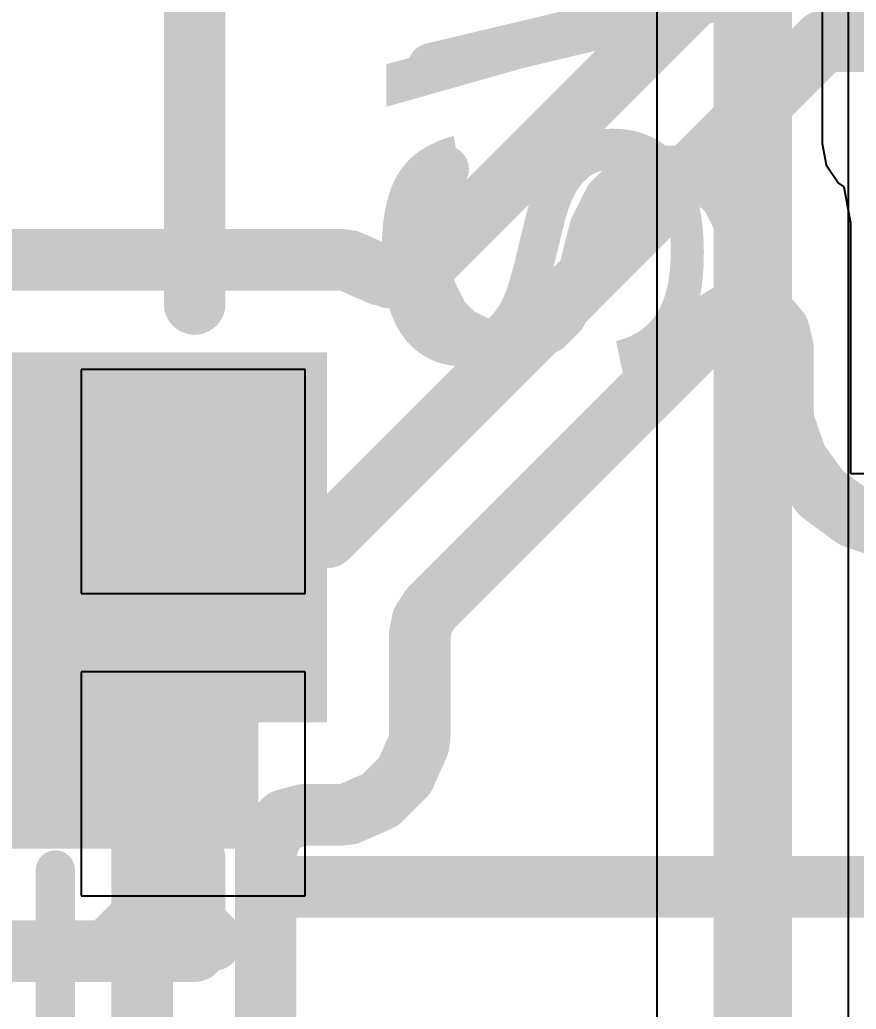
# Model space of a CAD drawing. Header units: inches. Extents: x 0 to 12.4, y -0.6 to 2.2.
# Drawn here: x 0.1153 to 0.2222, y 0.4384 to 0.5648 of the extents above; entities that cross this region are included whole.
import ezdxf

# ---------------------------------------------------------------- set-up
doc = ezdxf.new("R2010")
doc.units = ezdxf.units.IN
doc.header["$MEASUREMENT"] = 0
for name, color, linetype in [('Bottom Layer', 5, 'Continuous'), ('Dimension', 6, 'Continuous'), ('Mechanical 4', 56, 'Continuous'), ('Top Layer', 1, 'Continuous'), ('Top Overlay', 2, 'Continuous'), ('Top Paste', 8, 'Continuous'), ('Top Solder', 216, 'Continuous')]:
    doc.layers.add(name, color=color, linetype=linetype)
doc.styles.add('Arial', font='', dxfattribs={"height": 0.2})
doc.styles.get('Arial').set_extended_font_data('Arial')

# ---------------------------------------------------------------- blocks, each defined once
blk = doc.blocks.new('YTS_B003_2A_18')
at = {"layer": 'Top Layer'}
blk.add_hatch(color=1, dxfattribs=at).paths.add_polyline_path([(-0.05905515, -0.06791335), (-0.10629925, -0.06791335), (-0.10629925, -0.02066925), (-0.05905515, -0.02066925)])
at = {"layer": 'Top Paste'}
blk.add_hatch(color=8, dxfattribs=at).paths.add_polyline_path([(-0.05905515, -0.06791335), (-0.10629925, -0.06791335), (-0.10629925, -0.02066925), (-0.05905515, -0.02066925)])
at = {"layer": 'Top Solder'}
blk.add_hatch(color=216, dxfattribs=at).paths.add_polyline_path([(-0.05505515, -0.07191335), (-0.11029925, -0.07191335), (-0.11029925, -0.01666924999999999), (-0.05505515, -0.01666925000000001)])
at = {"layer": 'Top Overlay'}
for points in [[(-0.14, -0.046, 0.005, 0.005, 0), (-0.113, -0.046, 0.005, 0.005, 0)], [(-0.122, -0.054, 0.007874, 0.007874, 0), (-0.116, -0.06, 0.007874, 0.007874, 0)], [(-0.122, -0.054, 0.007874, 0.007874, 0), (-0.122, -0.066, 0.007874, 0.007874, 0)], [(-0.116, -0.06, 0.007874, 0.007874, 0), (-0.122, -0.066, 0.007874, 0.007874, 0)]]:
    blk.add_lwpolyline(points, format="xyseb", dxfattribs=at)
for points in [[(-0.11425, -0.046, 0.0025, 0.0025, 1), (-0.11175, -0.046, 0.0025, 0.0025, 1)], [(-0.1239685, -0.054, 0.003937, 0.003937, 1), (-0.1200315, -0.054, 0.003937, 0.003937, 1)], [(-0.1239685, -0.054, 0.003937, 0.003937, 1), (-0.1200315, -0.054, 0.003937, 0.003937, 1)], [(-0.1179685, -0.06, 0.003937, 0.003937, 1), (-0.1140315, -0.06, 0.003937, 0.003937, 1)], [(-0.1179685, -0.06, 0.003937, 0.003937, 1), (-0.1140315, -0.06, 0.003937, 0.003937, 1)], [(-0.1239685, -0.066, 0.003937, 0.003937, 1), (-0.1200315, -0.066, 0.003937, 0.003937, 1)], [(-0.1239685, -0.066, 0.003937, 0.003937, 1), (-0.1200315, -0.066, 0.003937, 0.003937, 1)]]:
    blk.add_lwpolyline(points, format="xyseb", close=True, dxfattribs=at)

msp = doc.modelspace()

# ---------------------------------------------------------------- hatches: boundary and pattern name
at = {"layer": 'Dimension'}
msp.add_hatch(color=6, dxfattribs=at).paths.add_polyline_path([(0.10737605, 0.52231945), (0.15462015, 0.52231945), (0.15462015, 0.47507535), (0.10737605, 0.47507535)])
msp.add_hatch(color=6, dxfattribs=at).paths.add_polyline_path([(0.10737605, 0.52231945), (0.15462015, 0.52231945), (0.15462015, 0.47507535), (0.10737605, 0.47507535)])
msp.add_hatch(color=6, dxfattribs=at).paths.add_polyline_path([(0.10737605, 0.52231945), (0.15462015, 0.52231945), (0.15462015, 0.47507535), (0.10737605, 0.47507535)])

# ---------------------------------------------------------------- linework, layer by layer
at = {"layer": 'Bottom Layer'}
for p, q in [((0.1967649, 0.5819905), (0.1967649, 0.395)), ((0.2212351, 0.4000679), (0.2212351, 0.5819905))]:
    msp.add_line(p, q, dxfattribs=at)
msp.add_lwpolyline([(0.209, 0.395, 0.01, 0.01, 0), (0.209, 0.5963582, 0.01, 0.01, 0)], format="xyseb", dxfattribs=at)
at = {"layer": 'Dimension'}
for points in [[(0.1668701, 0.5332462, 0.007874, 0.007874, 0), (0.2077341, 0.5741102, 0.007874, 0.007874, 0)], [(0.1546202, 0.4986974, 0.007874, 0.007874, 0), (0.2180061, 0.5620832, 0.007874, 0.007874, 0)], [(0.2180061, 0.5620832, 0.007874, 0.007874, 0), (0.2372974, 0.5620832, 0.007874, 0.007874, 0)], [(0.1101849, 0.5341502, 0.007874, 0.007874, 0), (0.1562458, 0.5341502, 0.007874, 0.007874, 0)], [(0.1562458, 0.5341502, 0.007874, 0.007874, 0), (0.1563866, 0.5341502, 0.007874, 0.007874, 0)], [(0.1563866, 0.5341502, 0.007874, 0.007874, 0), (0.1565258, 0.534134, 0.007874, 0.007874, 0)], [(0.1565258, 0.534134, 0.007874, 0.007874, 0), (0.1565263, 0.534134, 0.007874, 0.007874, 0)], [(0.1565263, 0.534134, 0.007874, 0.007874, 0), (0.157011, 0.5340777, 0.007874, 0.007874, 0)], [(0.157011, 0.5340777, 0.007874, 0.007874, 0), (0.1573758, 0.5340354, 0.007874, 0.007874, 0)], [(0.1573758, 0.5340354, 0.007874, 0.007874, 0), (0.1577115, 0.5338872, 0.007874, 0.007874, 0)], [(0.1577115, 0.5338872, 0.007874, 0.007874, 0), (0.1577117, 0.5338871, 0.007874, 0.007874, 0)], [(0.1577117, 0.5338871, 0.007874, 0.007874, 0), (0.161422, 0.5322488, 0.007874, 0.007874, 0)], [(0.161422, 0.5322488, 0.007874, 0.007874, 0), (0.1614695, 0.5323565, 0.007874, 0.007874, 0)], [(0.1614695, 0.5323565, 0.007874, 0.007874, 0), (0.1627457, 0.5318629, 0.007874, 0.007874, 0)], [(0.1627457, 0.5318629, 0.007874, 0.007874, 0), (0.1649705, 0.5320698, 0.007874, 0.007874, 0)], [(0.1649705, 0.5320698, 0.007874, 0.007874, 0), (0.1668701, 0.5332462, 0.007874, 0.007874, 0)], [(0.2045344, 0.5263128, 0.007874, 0.007874, 0), (0.2064778, 0.5275036, 0.007874, 0.007874, 0)], [(0.2064778, 0.5275036, 0.007874, 0.007874, 0), (0.2087501, 0.5276824, 0.007874, 0.007874, 0)], [(0.2087501, 0.5276824, 0.007874, 0.007874, 0), (0.2108559, 0.5268102, 0.007874, 0.007874, 0)], [(0.1678807, 0.489659, 0.007874, 0.007874, 0), (0.2045344, 0.5263128, 0.007874, 0.007874, 0)], [(0.2108559, 0.5268102, 0.007874, 0.007874, 0), (0.2123362, 0.525077, 0.007874, 0.007874, 0)], [(0.2123362, 0.525077, 0.007874, 0.007874, 0), (0.2128683, 0.5228607, 0.007874, 0.007874, 0)], [(0.2128683, 0.5146599, 0.007874, 0.007874, 0), (0.2128683, 0.5228607, 0.007874, 0.007874, 0)], [(0.2128683, 0.5146591, 0.007874, 0.007874, 0), (0.2128683, 0.5146599, 0.007874, 0.007874, 0)], [(0.2128683, 0.5145456, 0.007874, 0.007874, 0), (0.2128683, 0.5146591, 0.007874, 0.007874, 0)], [(0.2128683, 0.5145456, 0.007874, 0.007874, 0), (0.2128789, 0.5144325, 0.007874, 0.007874, 0)], [(0.2128789, 0.5144319, 0.007874, 0.007874, 0), (0.2128789, 0.5144325, 0.007874, 0.007874, 0)], [(0.2128789, 0.5144319, 0.007874, 0.007874, 0), (0.2129491, 0.5136832, 0.007874, 0.007874, 0)], [(0.2129491, 0.5136832, 0.007874, 0.007874, 0), (0.2129769, 0.5133872, 0.007874, 0.007874, 0)], [(0.2129769, 0.5133872, 0.007874, 0.007874, 0), (0.213075, 0.5131067, 0.007874, 0.007874, 0)], [(0.213075, 0.5131067, 0.007874, 0.007874, 0), (0.2130751, 0.5131066, 0.007874, 0.007874, 0)], [(0.2130751, 0.5131066, 0.007874, 0.007874, 0), (0.2145631, 0.5088541, 0.007874, 0.007874, 0)], [(0.2145631, 0.5088541, 0.007874, 0.007874, 0), (0.214684, 0.5085087, 0.007874, 0.007874, 0)], [(0.214684, 0.5085087, 0.007874, 0.007874, 0), (0.2177532, 0.50435, 0.007874, 0.007874, 0)], [(0.2177532, 0.50435, 0.007874, 0.007874, 0), (0.2219118, 0.5012808, 0.007874, 0.007874, 0)], [(0.2219118, 0.5012808, 0.007874, 0.007874, 0), (0.2267904, 0.4995737, 0.007874, 0.007874, 0)], [(0.1309982, 0.2447604, 0.007874, 0.007874, 0), (0.1309982, 0.4986974, 0.007874, 0.007874, 0)], [(0.1309982, 0.4986974, 0.007874, 0.007874, 0), (0.1546202, 0.4986974, 0.007874, 0.007874, 0)], [(0.1668225, 0.4880753, 0.007874, 0.007874, 0), (0.1678807, 0.489659, 0.007874, 0.007874, 0)], [(0.1664509, 0.4862071, 0.007874, 0.007874, 0), (0.1668225, 0.4880753, 0.007874, 0.007874, 0)], [(0.1664509, 0.473309, 0.007874, 0.007874, 0), (0.1664509, 0.4862071, 0.007874, 0.007874, 0)], [(0.1663362, 0.4723198, 0.007874, 0.007874, 0), (0.1664509, 0.473309, 0.007874, 0.007874, 0)], [(0.1645496, 0.4682736, 0.007874, 0.007874, 0), (0.1663362, 0.4723198, 0.007874, 0.007874, 0)], [(0.161422, 0.465146, 0.007874, 0.007874, 0), (0.1645496, 0.4682736, 0.007874, 0.007874, 0)], [(0.1573758, 0.4633594, 0.007874, 0.007874, 0), (0.161422, 0.465146, 0.007874, 0.007874, 0)], [(0.14742, 0.4608037, 0.007874, 0.007874, 0), (0.1492068, 0.4625906, 0.007874, 0.007874, 0)], [(0.1492068, 0.4625906, 0.007874, 0.007874, 0), (0.1516478, 0.4632447, 0.007874, 0.007874, 0)], [(0.1516478, 0.4632447, 0.007874, 0.007874, 0), (0.1562457, 0.4632447, 0.007874, 0.007874, 0)], [(0.1562457, 0.4632447, 0.007874, 0.007874, 0), (0.1563865, 0.4632447, 0.007874, 0.007874, 0)], [(0.1563865, 0.4632447, 0.007874, 0.007874, 0), (0.1573758, 0.4633594, 0.007874, 0.007874, 0)], [(0.1467659, 0.4583628, 0.007874, 0.007874, 0), (0.14742, 0.4608037, 0.007874, 0.007874, 0)], [(0.1467659, 0.4540646, 0.007874, 0.007874, 0), (0.1467659, 0.4583628, 0.007874, 0.007874, 0)], [(0.1467659, 0.4540646, 0.007874, 0.007874, 0), (0.4813919, 0.4540646, 0.007874, 0.007874, 0)], [(0.1467659, 0.4540646, 0.007874, 0.007874, 0), (0.4813919, 0.4540646, 0.007874, 0.007874, 0)], [(0.1467659, 0.4200821, 0.007874, 0.007874, 0), (0.1467659, 0.4540646, 0.007874, 0.007874, 0)]]:
    msp.add_lwpolyline(points, format="xyseb", dxfattribs=at)
for points in [[(0.2160376, 0.5620832, 0.003937, 0.003937, 1), (0.2199746, 0.5620832, 0.003937, 0.003937, 1)], [(0.2160376, 0.5620832, 0.003937, 0.003937, 1), (0.2199746, 0.5620832, 0.003937, 0.003937, 1)], [(0.1542773, 0.5341502, 0.003937, 0.003937, 1), (0.1582143, 0.5341502, 0.003937, 0.003937, 1)], [(0.1542773, 0.5341502, 0.003937, 0.003937, 1), (0.1582143, 0.5341502, 0.003937, 0.003937, 1)], [(0.1544181, 0.5341502, 0.003937, 0.003937, 1), (0.1583551, 0.5341502, 0.003937, 0.003937, 1)], [(0.1544181, 0.5341502, 0.003937, 0.003937, 1), (0.1583551, 0.5341502, 0.003937, 0.003937, 1)], [(0.1545573, 0.534134, 0.003937, 0.003937, 1), (0.1584943, 0.534134, 0.003937, 0.003937, 1)], [(0.1545573, 0.534134, 0.003937, 0.003937, 1), (0.1584943, 0.534134, 0.003937, 0.003937, 1)], [(0.1545578, 0.534134, 0.003937, 0.003937, 1), (0.1584948, 0.534134, 0.003937, 0.003937, 1)], [(0.1545578, 0.534134, 0.003937, 0.003937, 1), (0.1584948, 0.534134, 0.003937, 0.003937, 1)], [(0.1550425, 0.5340777, 0.003937, 0.003937, 1), (0.1589795, 0.5340777, 0.003937, 0.003937, 1)], [(0.1550425, 0.5340777, 0.003937, 0.003937, 1), (0.1589795, 0.5340777, 0.003937, 0.003937, 1)], [(0.1554073, 0.5340354, 0.003937, 0.003937, 1), (0.1593443, 0.5340354, 0.003937, 0.003937, 1)], [(0.1554073, 0.5340354, 0.003937, 0.003937, 1), (0.1593443, 0.5340354, 0.003937, 0.003937, 1)], [(0.155743, 0.5338872, 0.003937, 0.003937, 1), (0.15968, 0.5338872, 0.003937, 0.003937, 1)], [(0.155743, 0.5338872, 0.003937, 0.003937, 1), (0.15968, 0.5338872, 0.003937, 0.003937, 1)], [(0.1557432, 0.5338871, 0.003937, 0.003937, 1), (0.1596802, 0.5338871, 0.003937, 0.003937, 1)], [(0.1557432, 0.5338871, 0.003937, 0.003937, 1), (0.1596802, 0.5338871, 0.003937, 0.003937, 1)], [(0.1594535, 0.5322488, 0.003937, 0.003937, 1), (0.1633905, 0.5322488, 0.003937, 0.003937, 1)], [(0.1594535, 0.5322488, 0.003937, 0.003937, 1), (0.1633905, 0.5322488, 0.003937, 0.003937, 1)], [(0.159501, 0.5323565, 0.003937, 0.003937, 1), (0.163438, 0.5323565, 0.003937, 0.003937, 1)], [(0.159501, 0.5323565, 0.003937, 0.003937, 1), (0.163438, 0.5323565, 0.003937, 0.003937, 1)], [(0.163002, 0.5320698, 0.003937, 0.003937, 1), (0.166939, 0.5320698, 0.003937, 0.003937, 1)], [(0.163002, 0.5320698, 0.003937, 0.003937, 1), (0.166939, 0.5320698, 0.003937, 0.003937, 1)], [(0.1649016, 0.5332462, 0.003937, 0.003937, 1), (0.1688386, 0.5332462, 0.003937, 0.003937, 1)], [(0.1649016, 0.5332462, 0.003937, 0.003937, 1), (0.1688386, 0.5332462, 0.003937, 0.003937, 1)], [(0.1607772, 0.5318629, 0.003937, 0.003937, 1), (0.1647142, 0.5318629, 0.003937, 0.003937, 1)], [(0.1607772, 0.5318629, 0.003937, 0.003937, 1), (0.1647142, 0.5318629, 0.003937, 0.003937, 1)], [(0.2045093, 0.5275036, 0.003937, 0.003937, 1), (0.2084463, 0.5275036, 0.003937, 0.003937, 1)], [(0.2045093, 0.5275036, 0.003937, 0.003937, 1), (0.2084463, 0.5275036, 0.003937, 0.003937, 1)], [(0.2067816, 0.5276824, 0.003937, 0.003937, 1), (0.2107186, 0.5276824, 0.003937, 0.003937, 1)], [(0.2067816, 0.5276824, 0.003937, 0.003937, 1), (0.2107186, 0.5276824, 0.003937, 0.003937, 1)], [(0.2025659, 0.5263128, 0.003937, 0.003937, 1), (0.2065029, 0.5263128, 0.003937, 0.003937, 1)], [(0.2025659, 0.5263128, 0.003937, 0.003937, 1), (0.2065029, 0.5263128, 0.003937, 0.003937, 1)], [(0.2088874, 0.5268102, 0.003937, 0.003937, 1), (0.2128244, 0.5268102, 0.003937, 0.003937, 1)], [(0.2088874, 0.5268102, 0.003937, 0.003937, 1), (0.2128244, 0.5268102, 0.003937, 0.003937, 1)], [(0.2103677, 0.525077, 0.003937, 0.003937, 1), (0.2143047, 0.525077, 0.003937, 0.003937, 1)], [(0.2103677, 0.525077, 0.003937, 0.003937, 1), (0.2143047, 0.525077, 0.003937, 0.003937, 1)], [(0.2108998, 0.5228607, 0.003937, 0.003937, 1), (0.2148368, 0.5228607, 0.003937, 0.003937, 1)], [(0.2108998, 0.5228607, 0.003937, 0.003937, 1), (0.2148368, 0.5228607, 0.003937, 0.003937, 1)], [(0.2108998, 0.5146599, 0.003937, 0.003937, 1), (0.2148368, 0.5146599, 0.003937, 0.003937, 1)], [(0.2108998, 0.5146599, 0.003937, 0.003937, 1), (0.2148368, 0.5146599, 0.003937, 0.003937, 1)], [(0.2108998, 0.5146591, 0.003937, 0.003937, 1), (0.2148368, 0.5146591, 0.003937, 0.003937, 1)], [(0.2108998, 0.5146591, 0.003937, 0.003937, 1), (0.2148368, 0.5146591, 0.003937, 0.003937, 1)], [(0.2108998, 0.5145456, 0.003937, 0.003937, 1), (0.2148368, 0.5145456, 0.003937, 0.003937, 1)], [(0.2108998, 0.5145456, 0.003937, 0.003937, 1), (0.2148368, 0.5145456, 0.003937, 0.003937, 1)], [(0.2109104, 0.5144325, 0.003937, 0.003937, 1), (0.2148474, 0.5144325, 0.003937, 0.003937, 1)], [(0.2109104, 0.5144325, 0.003937, 0.003937, 1), (0.2148474, 0.5144325, 0.003937, 0.003937, 1)], [(0.2109104, 0.5144319, 0.003937, 0.003937, 1), (0.2148474, 0.5144319, 0.003937, 0.003937, 1)], [(0.2109104, 0.5144319, 0.003937, 0.003937, 1), (0.2148474, 0.5144319, 0.003937, 0.003937, 1)], [(0.2109806, 0.5136832, 0.003937, 0.003937, 1), (0.2149176, 0.5136832, 0.003937, 0.003937, 1)], [(0.2109806, 0.5136832, 0.003937, 0.003937, 1), (0.2149176, 0.5136832, 0.003937, 0.003937, 1)], [(0.2110084, 0.5133872, 0.003937, 0.003937, 1), (0.2149454, 0.5133872, 0.003937, 0.003937, 1)], [(0.2110084, 0.5133872, 0.003937, 0.003937, 1), (0.2149454, 0.5133872, 0.003937, 0.003937, 1)], [(0.2111065, 0.5131067, 0.003937, 0.003937, 1), (0.2150435, 0.5131067, 0.003937, 0.003937, 1)], [(0.2111065, 0.5131067, 0.003937, 0.003937, 1), (0.2150435, 0.5131067, 0.003937, 0.003937, 1)], [(0.2111066, 0.5131066, 0.003937, 0.003937, 1), (0.2150436, 0.5131066, 0.003937, 0.003937, 1)], [(0.2111066, 0.5131066, 0.003937, 0.003937, 1), (0.2150436, 0.5131066, 0.003937, 0.003937, 1)], [(0.2125946, 0.5088541, 0.003937, 0.003937, 1), (0.2165316, 0.5088541, 0.003937, 0.003937, 1)], [(0.2125946, 0.5088541, 0.003937, 0.003937, 1), (0.2165316, 0.5088541, 0.003937, 0.003937, 1)], [(0.2127155, 0.5085087, 0.003937, 0.003937, 1), (0.2166525, 0.5085087, 0.003937, 0.003937, 1)], [(0.2127155, 0.5085087, 0.003937, 0.003937, 1), (0.2166525, 0.5085087, 0.003937, 0.003937, 1)], [(0.2157847, 0.50435, 0.003937, 0.003937, 1), (0.2197217, 0.50435, 0.003937, 0.003937, 1)], [(0.2157847, 0.50435, 0.003937, 0.003937, 1), (0.2197217, 0.50435, 0.003937, 0.003937, 1)], [(0.2199433, 0.5012808, 0.003937, 0.003937, 1), (0.2238803, 0.5012808, 0.003937, 0.003937, 1)], [(0.2199433, 0.5012808, 0.003937, 0.003937, 1), (0.2238803, 0.5012808, 0.003937, 0.003937, 1)], [(0.1290297, 0.4986974, 0.003937, 0.003937, 1), (0.1329667, 0.4986974, 0.003937, 0.003937, 1)], [(0.1290297, 0.4986974, 0.003937, 0.003937, 1), (0.1329667, 0.4986974, 0.003937, 0.003937, 1)], [(0.1526517, 0.4986974, 0.003937, 0.003937, 1), (0.1565887, 0.4986974, 0.003937, 0.003937, 1)], [(0.1526517, 0.4986974, 0.003937, 0.003937, 1), (0.1565887, 0.4986974, 0.003937, 0.003937, 1)], [(0.1659122, 0.489659, 0.003937, 0.003937, 1), (0.1698492, 0.489659, 0.003937, 0.003937, 1)], [(0.1659122, 0.489659, 0.003937, 0.003937, 1), (0.1698492, 0.489659, 0.003937, 0.003937, 1)], [(0.164854, 0.4880753, 0.003937, 0.003937, 1), (0.168791, 0.4880753, 0.003937, 0.003937, 1)], [(0.164854, 0.4880753, 0.003937, 0.003937, 1), (0.168791, 0.4880753, 0.003937, 0.003937, 1)], [(0.1644824, 0.4862071, 0.003937, 0.003937, 1), (0.1684194, 0.4862071, 0.003937, 0.003937, 1)], [(0.1644824, 0.4862071, 0.003937, 0.003937, 1), (0.1684194, 0.4862071, 0.003937, 0.003937, 1)], [(0.1644824, 0.473309, 0.003937, 0.003937, 1), (0.1684194, 0.473309, 0.003937, 0.003937, 1)], [(0.1644824, 0.473309, 0.003937, 0.003937, 1), (0.1684194, 0.473309, 0.003937, 0.003937, 1)], [(0.1643677, 0.4723198, 0.003937, 0.003937, 1), (0.1683047, 0.4723198, 0.003937, 0.003937, 1)], [(0.1643677, 0.4723198, 0.003937, 0.003937, 1), (0.1683047, 0.4723198, 0.003937, 0.003937, 1)], [(0.1625811, 0.4682736, 0.003937, 0.003937, 1), (0.1665181, 0.4682736, 0.003937, 0.003937, 1)], [(0.1625811, 0.4682736, 0.003937, 0.003937, 1), (0.1665181, 0.4682736, 0.003937, 0.003937, 1)], [(0.1594535, 0.465146, 0.003937, 0.003937, 1), (0.1633905, 0.465146, 0.003937, 0.003937, 1)], [(0.1594535, 0.465146, 0.003937, 0.003937, 1), (0.1633905, 0.465146, 0.003937, 0.003937, 1)], [(0.1472383, 0.4625906, 0.003937, 0.003937, 1), (0.1511753, 0.4625906, 0.003937, 0.003937, 1)], [(0.1472383, 0.4625906, 0.003937, 0.003937, 1), (0.1511753, 0.4625906, 0.003937, 0.003937, 1)], [(0.1496793, 0.4632447, 0.003937, 0.003937, 1), (0.1536163, 0.4632447, 0.003937, 0.003937, 1)], [(0.1496793, 0.4632447, 0.003937, 0.003937, 1), (0.1536163, 0.4632447, 0.003937, 0.003937, 1)], [(0.1542772, 0.4632447, 0.003937, 0.003937, 1), (0.1582142, 0.4632447, 0.003937, 0.003937, 1)], [(0.1542772, 0.4632447, 0.003937, 0.003937, 1), (0.1582142, 0.4632447, 0.003937, 0.003937, 1)], [(0.154418, 0.4632447, 0.003937, 0.003937, 1), (0.158355, 0.4632447, 0.003937, 0.003937, 1)], [(0.154418, 0.4632447, 0.003937, 0.003937, 1), (0.158355, 0.4632447, 0.003937, 0.003937, 1)], [(0.1554073, 0.4633594, 0.003937, 0.003937, 1), (0.1593443, 0.4633594, 0.003937, 0.003937, 1)], [(0.1554073, 0.4633594, 0.003937, 0.003937, 1), (0.1593443, 0.4633594, 0.003937, 0.003937, 1)], [(0.1454515, 0.4608037, 0.003937, 0.003937, 1), (0.1493885, 0.4608037, 0.003937, 0.003937, 1)], [(0.1454515, 0.4608037, 0.003937, 0.003937, 1), (0.1493885, 0.4608037, 0.003937, 0.003937, 1)], [(0.1447974, 0.4583628, 0.003937, 0.003937, 1), (0.1487344, 0.4583628, 0.003937, 0.003937, 1)], [(0.1447974, 0.4583628, 0.003937, 0.003937, 1), (0.1487344, 0.4583628, 0.003937, 0.003937, 1)], [(0.1447974, 0.4540646, 0.003937, 0.003937, 1), (0.1487344, 0.4540646, 0.003937, 0.003937, 1)], [(0.1447974, 0.4540646, 0.003937, 0.003937, 1), (0.1487344, 0.4540646, 0.003937, 0.003937, 1)], [(0.1447974, 0.4540646, 0.003937, 0.003937, 1), (0.1487344, 0.4540646, 0.003937, 0.003937, 1)], [(0.1447974, 0.4540646, 0.003937, 0.003937, 1), (0.1487344, 0.4540646, 0.003937, 0.003937, 1)]]:
    msp.add_lwpolyline(points, format="xyseb", close=True, dxfattribs=at)
at = {"layer": 'Mechanical 4'}
for points in [[(0.1376929, 0.5285196, 0.007874, 0.007874, 0), (0.1376929, 0.6230078, 0.007874, 0.007874, 0)], [(0.1679047, 0.5588908, 0.0059055, 0.0059055, 0), (0.2072748, 0.5682647, 0.0059055, 0.0059055, 0)], [(0.1679047, 0.5401432, 0.0059055, 0.0059055, 0), (0.1697795, 0.5457674, 0.0059055, 0.0059055, 0)], [(0.1922767, 0.5438927, 0.0059055, 0.0059055, 0), (0.1960262, 0.5457674, 0.0059055, 0.0059055, 0)], [(0.1960262, 0.5457674, 0.0059055, 0.0059055, 0), (0.1997757, 0.5457674, 0.0059055, 0.0059055, 0)], [(0.1997757, 0.5457674, 0.0059055, 0.0059055, 0), (0.2035253, 0.5438927, 0.0059055, 0.0059055, 0)], [(0.1904019, 0.5420179, 0.0059055, 0.0059055, 0), (0.1922767, 0.5438927, 0.0059055, 0.0059055, 0)], [(0.2035253, 0.5438927, 0.0059055, 0.0059055, 0), (0.2054, 0.5420179, 0.0059055, 0.0059055, 0)], [(0.1885271, 0.5382684, 0.0059055, 0.0059055, 0), (0.1904019, 0.5420179, 0.0059055, 0.0059055, 0)], [(0.2054, 0.5420179, 0.0059055, 0.0059055, 0), (0.2072748, 0.5382684, 0.0059055, 0.0059055, 0)], [(0.1679047, 0.5307693, 0.0059055, 0.0059055, 0), (0.1679047, 0.5401432, 0.0059055, 0.0059055, 0)], [(0.1866524, 0.5307693, 0.0059055, 0.0059055, 0), (0.1885271, 0.5382684, 0.0059055, 0.0059055, 0)], [(0.2072748, 0.5288946, 0.0059055, 0.0059055, 0), (0.2072748, 0.5382684, 0.0059055, 0.0059055, 0)], [(0.1679047, 0.5307693, 0.0059055, 0.0059055, 0), (0.1697795, 0.5270198, 0.0059055, 0.0059055, 0)], [(0.1847776, 0.5270198, 0.0059055, 0.0059055, 0), (0.1866524, 0.5307693, 0.0059055, 0.0059055, 0)], [(0.2054, 0.5232703, 0.0059055, 0.0059055, 0), (0.2072748, 0.5288946, 0.0059055, 0.0059055, 0)], [(0.1697795, 0.5270198, 0.0059055, 0.0059055, 0), (0.1716543, 0.525145, 0.0059055, 0.0059055, 0)], [(0.1829029, 0.525145, 0.0059055, 0.0059055, 0), (0.1847776, 0.5270198, 0.0059055, 0.0059055, 0)], [(0.1716543, 0.525145, 0.0059055, 0.0059055, 0), (0.1754038, 0.5232703, 0.0059055, 0.0059055, 0)], [(0.1791533, 0.5232703, 0.0059055, 0.0059055, 0), (0.1829029, 0.525145, 0.0059055, 0.0059055, 0)], [(0.1754038, 0.5232703, 0.0059055, 0.0059055, 0), (0.1791533, 0.5232703, 0.0059055, 0.0059055, 0)], [(0.1376929, 0.4458424, 0.007874, 0.007874, 0), (0.1376929, 0.4576534, 0.007874, 0.007874, 0)], [(0.1061968, 0.4458424, 0.007874, 0.007874, 0), (0.1376929, 0.4458424, 0.007874, 0.007874, 0)]]:
    msp.add_lwpolyline(points, format="xyseb", dxfattribs=at)
for points in [[(0.1664283, 0.5588908, 0.0029527, 0.0029527, 1), (0.1693811, 0.5588908, 0.0029527, 0.0029527, 1)], [(0.1683031, 0.5457674, 0.0029527, 0.0029527, 1), (0.1712559, 0.5457674, 0.0029527, 0.0029527, 1)], [(0.1945498, 0.5457674, 0.0029527, 0.0029527, 1), (0.1975026, 0.5457674, 0.0029527, 0.0029527, 1)], [(0.1945498, 0.5457674, 0.0029527, 0.0029527, 1), (0.1975026, 0.5457674, 0.0029527, 0.0029527, 1)], [(0.1982993, 0.5457674, 0.0029527, 0.0029527, 1), (0.2012521, 0.5457674, 0.0029527, 0.0029527, 1)], [(0.1982993, 0.5457674, 0.0029527, 0.0029527, 1), (0.2012521, 0.5457674, 0.0029527, 0.0029527, 1)], [(0.1908003, 0.5438927, 0.0029527, 0.0029527, 1), (0.1937531, 0.5438927, 0.0029527, 0.0029527, 1)], [(0.1908003, 0.5438927, 0.0029527, 0.0029527, 1), (0.1937531, 0.5438927, 0.0029527, 0.0029527, 1)], [(0.2020489, 0.5438927, 0.0029527, 0.0029527, 1), (0.2050017, 0.5438927, 0.0029527, 0.0029527, 1)], [(0.2020489, 0.5438927, 0.0029527, 0.0029527, 1), (0.2050017, 0.5438927, 0.0029527, 0.0029527, 1)], [(0.1889255, 0.5420179, 0.0029527, 0.0029527, 1), (0.1918783, 0.5420179, 0.0029527, 0.0029527, 1)], [(0.1889255, 0.5420179, 0.0029527, 0.0029527, 1), (0.1918783, 0.5420179, 0.0029527, 0.0029527, 1)], [(0.2039236, 0.5420179, 0.0029527, 0.0029527, 1), (0.2068764, 0.5420179, 0.0029527, 0.0029527, 1)], [(0.2039236, 0.5420179, 0.0029527, 0.0029527, 1), (0.2068764, 0.5420179, 0.0029527, 0.0029527, 1)], [(0.1664283, 0.5401432, 0.0029527, 0.0029527, 1), (0.1693811, 0.5401432, 0.0029527, 0.0029527, 1)], [(0.1664283, 0.5401432, 0.0029527, 0.0029527, 1), (0.1693811, 0.5401432, 0.0029527, 0.0029527, 1)], [(0.1870507, 0.5382684, 0.0029527, 0.0029527, 1), (0.1900035, 0.5382684, 0.0029527, 0.0029527, 1)], [(0.1870507, 0.5382684, 0.0029527, 0.0029527, 1), (0.1900035, 0.5382684, 0.0029527, 0.0029527, 1)], [(0.2057984, 0.5382684, 0.0029527, 0.0029527, 1), (0.2087512, 0.5382684, 0.0029527, 0.0029527, 1)], [(0.2057984, 0.5382684, 0.0029527, 0.0029527, 1), (0.2087512, 0.5382684, 0.0029527, 0.0029527, 1)], [(0.1664283, 0.5307693, 0.0029527, 0.0029527, 1), (0.1693811, 0.5307693, 0.0029527, 0.0029527, 1)], [(0.1664283, 0.5307693, 0.0029527, 0.0029527, 1), (0.1693811, 0.5307693, 0.0029527, 0.0029527, 1)], [(0.185176, 0.5307693, 0.0029527, 0.0029527, 1), (0.1881288, 0.5307693, 0.0029527, 0.0029527, 1)], [(0.185176, 0.5307693, 0.0029527, 0.0029527, 1), (0.1881288, 0.5307693, 0.0029527, 0.0029527, 1)], [(0.1357244, 0.5285196, 0.003937, 0.003937, 1), (0.1396614, 0.5285196, 0.003937, 0.003937, 1)], [(0.2057984, 0.5288946, 0.0029527, 0.0029527, 1), (0.2087512, 0.5288946, 0.0029527, 0.0029527, 1)], [(0.2057984, 0.5288946, 0.0029527, 0.0029527, 1), (0.2087512, 0.5288946, 0.0029527, 0.0029527, 1)], [(0.1683031, 0.5270198, 0.0029527, 0.0029527, 1), (0.1712559, 0.5270198, 0.0029527, 0.0029527, 1)], [(0.1683031, 0.5270198, 0.0029527, 0.0029527, 1), (0.1712559, 0.5270198, 0.0029527, 0.0029527, 1)], [(0.1833012, 0.5270198, 0.0029527, 0.0029527, 1), (0.186254, 0.5270198, 0.0029527, 0.0029527, 1)], [(0.1833012, 0.5270198, 0.0029527, 0.0029527, 1), (0.186254, 0.5270198, 0.0029527, 0.0029527, 1)], [(0.1701779, 0.525145, 0.0029527, 0.0029527, 1), (0.1731307, 0.525145, 0.0029527, 0.0029527, 1)], [(0.1701779, 0.525145, 0.0029527, 0.0029527, 1), (0.1731307, 0.525145, 0.0029527, 0.0029527, 1)], [(0.1814265, 0.525145, 0.0029527, 0.0029527, 1), (0.1843793, 0.525145, 0.0029527, 0.0029527, 1)], [(0.1814265, 0.525145, 0.0029527, 0.0029527, 1), (0.1843793, 0.525145, 0.0029527, 0.0029527, 1)], [(0.1739274, 0.5232703, 0.0029527, 0.0029527, 1), (0.1768802, 0.5232703, 0.0029527, 0.0029527, 1)], [(0.1739274, 0.5232703, 0.0029527, 0.0029527, 1), (0.1768802, 0.5232703, 0.0029527, 0.0029527, 1)], [(0.1776769, 0.5232703, 0.0029527, 0.0029527, 1), (0.1806297, 0.5232703, 0.0029527, 0.0029527, 1)], [(0.1776769, 0.5232703, 0.0029527, 0.0029527, 1), (0.1806297, 0.5232703, 0.0029527, 0.0029527, 1)], [(0.2039236, 0.5232703, 0.0029527, 0.0029527, 1), (0.2068764, 0.5232703, 0.0029527, 0.0029527, 1)], [(0.1357244, 0.4576534, 0.003937, 0.003937, 1), (0.1396614, 0.4576534, 0.003937, 0.003937, 1)], [(0.1357244, 0.4458424, 0.003937, 0.003937, 1), (0.1396614, 0.4458424, 0.003937, 0.003937, 1)], [(0.1357244, 0.4458424, 0.003937, 0.003937, 1), (0.1396614, 0.4458424, 0.003937, 0.003937, 1)]]:
    msp.add_lwpolyline(points, format="xyseb", close=True, dxfattribs=at)
at = {"layer": 'Top Layer'}
for p, q in [((0.2178629, 0.5751685), (0.2178629, 0.549)), ((0.2178629, 0.549), (0.2184062, 0.5462688)), ((0.2184062, 0.5462688), (0.2199533, 0.5439533)), ((0.2199533, 0.5439533), (0.2206361, 0.5434971)), ((0.2206361, 0.5434971), (0.2215078, 0.5388582)), ((0.2215078, 0.5388582), (0.2215079, 0.5374595)), ((0.2215079, 0.5374595), (0.2215079, 0.5068582)), ((0.151811, 0.5201495), (0.1231892, 0.5201495)), ((0.1231892, 0.5201495), (0.1231892, 0.4915275)), ((0.151811, 0.4915275), (0.151811, 0.5201495)), ((0.2215079, 0.5068582), (0.2324208, 0.5068582)), ((0.1231892, 0.4915275), (0.151811, 0.4915275)), ((0.151811, 0.4815275), (0.1231892, 0.4815275)), ((0.1231892, 0.4815275), (0.1231892, 0.4529055)), ((0.151811, 0.4529055), (0.151811, 0.4815275)), ((0.1231892, 0.4529055), (0.151811, 0.4529055))]:
    msp.add_line(p, q, dxfattribs=at)

# ---------------------------------------------------------------- block references
at = {"rotation": 90}
msp.add_blockref('YTS_B003_2A_18', (0.0738977, 0.5692047), dxfattribs=at)

# ---------------------------------------------------------------- texts
at = {"layer": 'Top Overlay', "style": 'Arial'}
msp.add_text('SW1', height=0.04, rotation=90, dxfattribs=at).set_placement((0.2021903, 0.516191))

doc.saveas('drawing.dxf')
